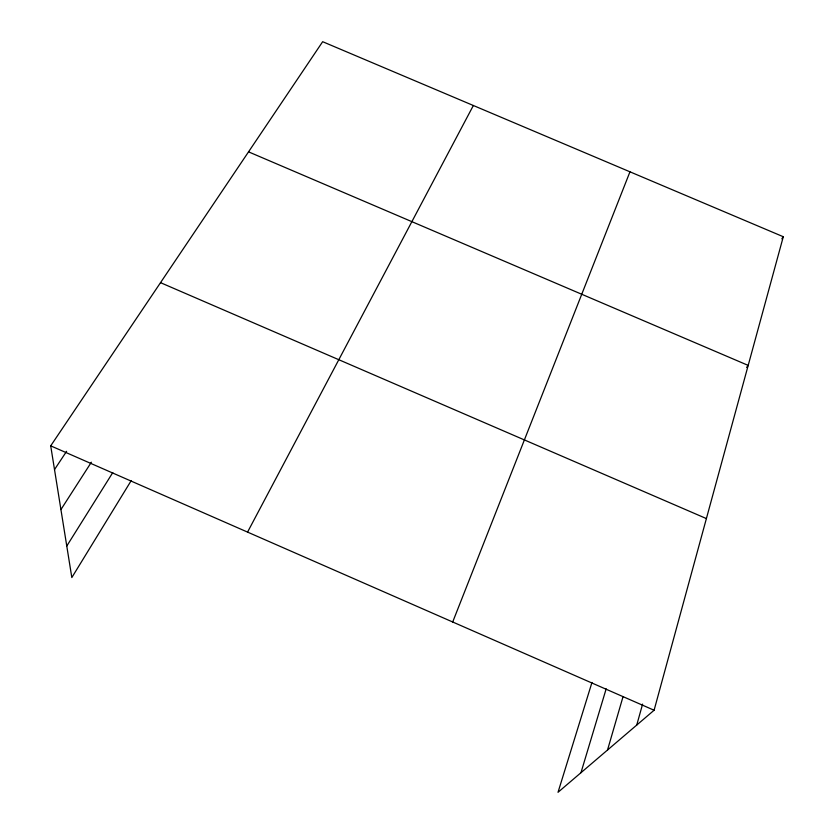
<?xml version="1.0" encoding="UTF-8"?>
<svg xmlns="http://www.w3.org/2000/svg" width="834" height="834" viewBox="0 0 834 834"><rect width="100%" height="100%" fill="white"/><g stroke="black" fill="none" stroke-linecap="round" stroke-linejoin="round"><path stroke-width="1.25" d="M591.973 682.452L558.019 792.3L654.096 710.245L783.293 236.731L322.664 41.7L50.707 445.846L71.828 577.555L131.24 480.572M636.738 725.069L642.597 704.115M607.527 750.016L623.061 696.578M580.954 772.711L606.182 688.811M452.695 621.997L629.962 171.814M247.562 532.102L473.358 105.501M66.772 546.041L112.767 472.597M60.924 509.584L91.365 462.213M54.512 469.573L66.605 451.298M781.833 238.816L783.293 236.731M746.628 367.429L748.181 365.396L248.542 151.851M160.524 282.663L706.388 518.581M50.707 445.846L654.096 710.245"/></g></svg>
